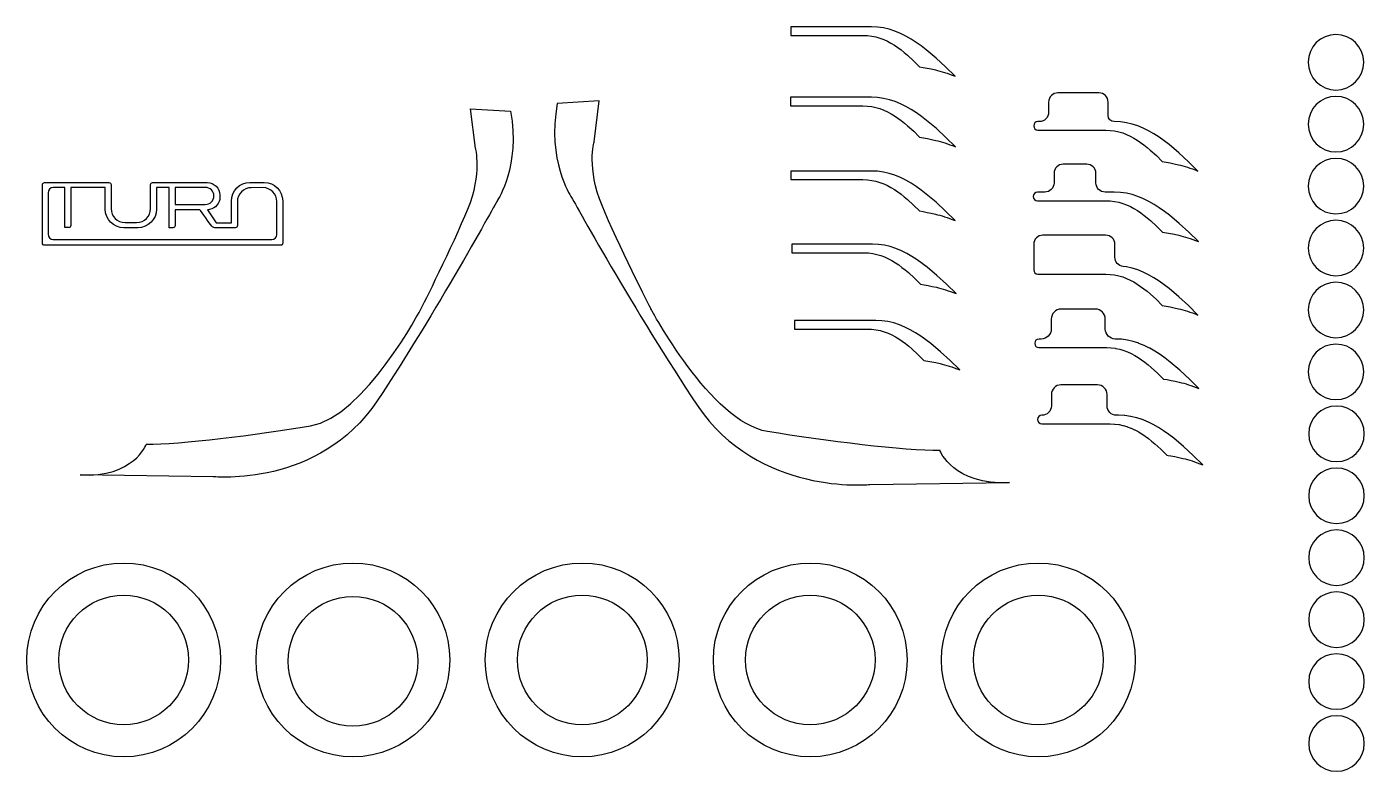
# Model space of a CAD drawing. Extents: x 1.58 to 10.11, y -6.49 to -1.74.
import ezdxf

# ---------------------------------------------------------------- set-up
doc = ezdxf.new("R2010")
doc.units = 0
doc.layers.add('LAYER_1', color=7, linetype='CONTINUOUS')

# ---------------------------------------------------------------- blocks, each defined once
blk = doc.blocks.new('BLOCK_2')
at = {"layer": 'LAYER_1', "color": 230}
blk.add_open_spline([(9.0543, -4.0443), (9.0543, -4.0443), (9.0366, -4.0375), (9.0366, -4.0375), (9.0366, -4.0375), (9.0195, -4.0311), (9.0195, -4.0311), (9.0195, -4.0311), (9.0031, -4.0256), (9.0031, -4.0256), (9.0031, -4.0256), (8.9874, -4.0203), (8.9874, -4.0203), (8.9874, -4.0203), (8.9721, -4.0157), (8.9721, -4.0157), (8.9721, -4.0157), (8.9574, -4.0114), (8.9574, -4.0114), (8.9574, -4.0114), (8.9432, -4.0075), (8.9432, -4.0075), (8.9432, -4.0075), (8.9292, -4.004), (8.9292, -4.004), (8.9292, -4.004), (8.9024, -3.9978), (8.9024, -3.9978), (8.9024, -3.9978), (8.8766, -3.9924), (8.8766, -3.9924), (8.8766, -3.9924), (8.8514, -3.9877), (8.8514, -3.9877), (8.8514, -3.9877), (8.8284, -3.9839), (8.8284, -3.9839), (8.8275, -3.9837), (8.8266, -3.9833), (8.826, -3.9826), (8.826, -3.9826), (8.7892, -3.9459), (8.7892, -3.9459), (8.7892, -3.9459), (8.7502, -3.9102), (8.7502, -3.9102), (8.7502, -3.9102), (8.7302, -3.8932), (8.7302, -3.8932), (8.7302, -3.8932), (8.7096, -3.877), (8.7096, -3.877), (8.7096, -3.877), (8.6888, -3.8615), (8.6888, -3.8615), (8.6888, -3.8615), (8.6674, -3.8471), (8.6674, -3.8471), (8.6674, -3.8471), (8.6454, -3.8337), (8.6454, -3.8337), (8.6453, -3.8337), (8.6453, -3.8336), (8.6452, -3.8336), (8.6452, -3.8336), (8.6228, -3.8215), (8.6228, -3.8215), (8.6227, -3.8214), (8.6226, -3.8214), (8.6225, -3.8213), (8.6225, -3.8213), (8.5993, -3.8106), (8.5993, -3.8106), (8.5992, -3.8106), (8.5991, -3.8106), (8.599, -3.8105), (8.599, -3.8105), (8.5749, -3.8015), (8.5749, -3.8015), (8.5748, -3.8014), (8.5747, -3.8014), (8.5746, -3.8014), (8.5746, -3.8014), (8.5495, -3.794), (8.5495, -3.794), (8.5494, -3.7939), (8.5493, -3.7939), (8.5492, -3.7939), (8.5492, -3.7939), (8.523, -3.7884), (8.523, -3.7884), (8.5229, -3.7884), (8.5227, -3.7883), (8.5226, -3.7883), (8.5226, -3.7883), (8.4953, -3.785), (8.4953, -3.785), (8.4952, -3.785), (8.4951, -3.785), (8.495, -3.785), (8.495, -3.785), (8.4661, -3.7839), (8.4661, -3.7839), (8.4661, -3.7839), (8.034, -3.7839), (8.034, -3.7839), (8.0188, -3.7839), (8.0066, -3.7716), (8.0066, -3.7565), (8.0066, -3.7565), (8.0066, -3.7565), (8.0066, -3.7565), (8.0066, -3.7413), (8.0189, -3.7289), (8.0342, -3.7289), (8.0342, -3.7289), (8.0488, -3.7289), (8.0488, -3.7289), (8.0838, -3.7289), (8.1122, -3.7005), (8.1122, -3.6654), (8.1122, -3.6654), (8.1122, -3.6017), (8.1122, -3.6017), (8.1122, -3.5666), (8.1407, -3.5382), (8.1757, -3.5382), (8.1757, -3.5382), (8.3936, -3.5382), (8.3936, -3.5382), (8.4287, -3.5382), (8.4571, -3.5666), (8.4571, -3.6017), (8.4571, -3.6017), (8.4571, -3.6654), (8.4571, -3.6654), (8.4571, -3.7005), (8.4855, -3.7289), (8.5206, -3.7289), (8.5206, -3.7289), (8.5206, -3.7289), (8.5206, -3.7289), (8.5206, -3.7289), (8.5597, -3.7307), (8.5597, -3.7307), (8.5598, -3.7307), (8.56, -3.7307), (8.5601, -3.7307), (8.5601, -3.7307), (8.5976, -3.736), (8.5976, -3.736), (8.5977, -3.736), (8.5979, -3.736), (8.598, -3.736), (8.598, -3.736), (8.6346, -3.7447), (8.6346, -3.7447), (8.6347, -3.7447), (8.6348, -3.7448), (8.6349, -3.7448), (8.6349, -3.7448), (8.6706, -3.7564), (8.6706, -3.7564), (8.6707, -3.7564), (8.6708, -3.7564), (8.6709, -3.7565), (8.6709, -3.7565), (8.7056, -3.7709), (8.7056, -3.7709), (8.7057, -3.771), (8.7058, -3.771), (8.7059, -3.7711), (8.7059, -3.7711), (8.7399, -3.788), (8.7399, -3.788), (8.74, -3.7881), (8.7401, -3.7881), (8.7401, -3.7881), (8.7401, -3.7881), (8.7735, -3.8074), (8.7735, -3.8074), (8.7735, -3.8074), (8.8063, -3.8286), (8.8063, -3.8286), (8.8063, -3.8286), (8.8386, -3.8515), (8.8386, -3.8515), (8.8386, -3.8515), (8.8704, -3.876), (8.8704, -3.876), (8.8704, -3.876), (8.9329, -3.9284), (8.9329, -3.9284), (8.9329, -3.9284), (8.9942, -3.9846), (8.9942, -3.9846), (8.9942, -3.9846), (9.0543, -4.0443), (9.0543, -4.0443)], degree=3, knots=[0, 0, 0, 0, 1, 1, 1, 2, 2, 2, 3, 3, 3, 4, 4, 4, 5, 5, 5, 6, 6, 6, 7, 7, 7, 8, 8, 8, 9, 9, 9, 10, 10, 10, 11, 11, 11, 12, 12, 12, 13, 13, 13, 14, 14, 14, 15, 15, 15, 16, 16, 16, 17, 17, 17, 18, 18, 18, 19, 19, 19, 20, 20, 20, 21, 21, 21, 22, 22, 22, 23, 23, 23, 24, 24, 24, 25, 25, 25, 26, 26, 26, 27, 27, 27, 28, 28, 28, 29, 29, 29, 30, 30, 30, 31, 31, 31, 32, 32, 32, 33, 33, 33, 34, 34, 34, 35, 35, 35, 36, 36, 36, 37, 37, 37, 38, 38, 38, 39, 39, 39, 40, 40, 40, 41, 41, 41, 42, 42, 42, 43, 43, 43, 44, 44, 44, 45, 45, 45, 46, 46, 46, 47, 47, 47, 48, 48, 48, 49, 49, 49, 50, 50, 50, 51, 51, 51, 52, 52, 52, 53, 53, 53, 54, 54, 54, 55, 55, 55, 56, 56, 56, 57, 57, 57, 58, 58, 58, 59, 59, 59, 60, 60, 60, 61, 61, 61, 62, 62, 62, 63, 63, 63, 64, 64, 64, 65, 65, 65, 66, 66, 66, 66], dxfattribs=at)
blk = doc.blocks.new('BLOCK_5')
at = {"layer": 'LAYER_1', "color": 230}
blk.add_lwpolyline([(6.9104, -2.7126), (6.9394, -2.7137), (6.9671, -2.7171), (6.9936, -2.7226), (7.019, -2.73), (7.0434, -2.7392), (7.0669, -2.7501), (7.0896, -2.7623), (7.1116, -2.7757), (7.133, -2.7902), (7.1539, -2.8057), (7.1744, -2.8219), (7.1944, -2.8388), (7.2335, -2.8745), (7.2713, -2.9123), (7.2957, -2.9164), (7.3208, -2.9211), (7.3467, -2.9265), (7.3735, -2.9327), (7.3874, -2.9362), (7.4017, -2.9401), (7.4164, -2.9444), (7.4316, -2.949), (7.4474, -2.9542), (7.4638, -2.9599), (7.4808, -2.9661), (7.4985, -2.973), (7.4384, -2.9133), (7.3772, -2.857), (7.3147, -2.8046), (7.2829, -2.7802), (7.2506, -2.7573), (7.2177, -2.7361), (7.1842, -2.7168), (7.15, -2.6997), (7.115, -2.6851), (7.0791, -2.6734), (7.0421, -2.6647), (7.0041, -2.6594), (6.9649, -2.6576), (6.4508, -2.6576), (6.4508, -2.7126), (6.9104, -2.7126)], dxfattribs=at)
blk = doc.blocks.new('BLOCK_4')
at = {"layer": 'LAYER_1'}
blk.add_blockref('BLOCK_5', (0, 0), dxfattribs=at)
blk = doc.blocks.new('BLOCK_3')
at = {"layer": 'LAYER_1'}
blk.add_blockref('BLOCK_4', (0, 0), dxfattribs=at)
blk = doc.blocks.new('BLOCK_8')
at = {"layer": 'LAYER_1', "color": 230}
blk.add_lwpolyline([(6.9376, -3.6654), (6.9667, -3.6666), (6.9946, -3.6699), (7.0213, -3.6754), (7.0468, -3.6829), (7.0713, -3.6921), (7.095, -3.7029), (7.1178, -3.7151), (7.1399, -3.7286), (7.1614, -3.7431), (7.1824, -3.7585), (7.203, -3.7747), (7.2231, -3.7917), (7.2623, -3.8273), (7.3004, -3.8651), (7.3249, -3.8692), (7.3501, -3.8739), (7.3761, -3.8793), (7.4031, -3.8856), (7.4171, -3.8891), (7.4315, -3.893), (7.4462, -3.8972), (7.4615, -3.9019), (7.4774, -3.907), (7.4938, -3.9127), (7.511, -3.919), (7.5288, -3.9258), (7.4684, -3.8661), (7.4068, -3.8098), (7.344, -3.7575), (7.312, -3.7331), (7.2795, -3.7102), (7.2465, -3.6889), (7.2129, -3.6696), (7.1785, -3.6525), (7.1433, -3.638), (7.1072, -3.6262), (7.07, -3.6176), (7.0318, -3.6122), (6.9924, -3.6105), (6.4756, -3.6105), (6.4756, -3.6654), (6.9376, -3.6654)], dxfattribs=at)
blk = doc.blocks.new('BLOCK_7')
at = {"layer": 'LAYER_1'}
blk.add_blockref('BLOCK_8', (0, 0), dxfattribs=at)
blk = doc.blocks.new('BLOCK_6')
at = {"layer": 'LAYER_1'}
blk.add_blockref('BLOCK_7', (0, 0), dxfattribs=at)
blk = doc.blocks.new('BLOCK_11')
at = {"layer": 'LAYER_1', "color": 230}
blk.add_lwpolyline([(6.9167, -3.1791), (6.9457, -3.1802), (6.9734, -3.1836), (6.9999, -3.1891), (7.0253, -3.1965), (7.0497, -3.2057), (7.0732, -3.2166), (7.0959, -3.2288), (7.1179, -3.2422), (7.1393, -3.2567), (7.1602, -3.2722), (7.1807, -3.2884), (7.2007, -3.3053), (7.2397, -3.341), (7.2776, -3.3788), (7.302, -3.3829), (7.3271, -3.3876), (7.353, -3.393), (7.3798, -3.3992), (7.3937, -3.4027), (7.408, -3.4066), (7.4227, -3.4109), (7.4379, -3.4155), (7.4537, -3.4207), (7.4701, -3.4264), (7.4871, -3.4326), (7.5048, -3.4395), (7.4447, -3.3798), (7.3835, -3.3235), (7.321, -3.2711), (7.2892, -3.2468), (7.2569, -3.2238), (7.224, -3.2026), (7.1905, -3.1833), (7.1563, -3.1662), (7.1213, -3.1516), (7.0854, -3.1399), (7.0484, -3.1312), (7.0104, -3.1259), (6.9712, -3.1241), (6.4571, -3.1241), (6.4571, -3.1791), (6.9167, -3.1791)], dxfattribs=at)
blk = doc.blocks.new('BLOCK_10')
at = {"layer": 'LAYER_1'}
blk.add_blockref('BLOCK_11', (0, 0), dxfattribs=at)
blk = doc.blocks.new('BLOCK_9')
at = {"layer": 'LAYER_1'}
blk.add_blockref('BLOCK_10', (0, 0), dxfattribs=at)
blk = doc.blocks.new('BLOCK_14')
at = {"layer": 'LAYER_1', "color": 230}
blk.add_lwpolyline([(6.91, -2.2423), (6.9392, -2.2435), (6.9671, -2.2468), (6.9937, -2.2523), (7.0193, -2.2597), (7.0438, -2.269), (7.0674, -2.2798), (7.0902, -2.292), (7.1123, -2.3055), (7.1339, -2.32), (7.1549, -2.3354), (7.1754, -2.3516), (7.1955, -2.3686), (7.2348, -2.4042), (7.2728, -2.442), (7.2974, -2.4461), (7.3226, -2.4508), (7.3486, -2.4562), (7.3756, -2.4625), (7.3895, -2.466), (7.4039, -2.4698), (7.4187, -2.4741), (7.434, -2.4788), (7.4498, -2.4839), (7.4663, -2.4896), (7.4834, -2.4959), (7.5012, -2.5027), (7.4408, -2.443), (7.3793, -2.3867), (7.3165, -2.3344), (7.2845, -2.31), (7.252, -2.2871), (7.219, -2.2658), (7.1853, -2.2465), (7.1509, -2.2294), (7.1157, -2.2149), (7.0796, -2.2031), (7.0425, -2.1945), (7.0042, -2.1891), (6.9649, -2.1874), (6.4481, -2.1874), (6.4481, -2.2423), (6.91, -2.2423)], dxfattribs=at)
blk = doc.blocks.new('BLOCK_13')
at = {"layer": 'LAYER_1'}
blk.add_blockref('BLOCK_14', (0, 0), dxfattribs=at)
blk = doc.blocks.new('BLOCK_12')
at = {"layer": 'LAYER_1'}
blk.add_blockref('BLOCK_13', (0, 0), dxfattribs=at)
blk = doc.blocks.new('BLOCK_17')
at = {"layer": 'LAYER_1', "color": 230}
blk.add_lwpolyline([(6.9104, -1.7927), (6.9394, -1.7938), (6.9671, -1.7972), (6.9936, -1.8026), (7.019, -1.8101), (7.0434, -1.8193), (7.0669, -1.8301), (7.0896, -1.8423), (7.1116, -1.8558), (7.133, -1.8703), (7.1539, -1.8857), (7.1744, -1.902), (7.1944, -1.9189), (7.2335, -1.9545), (7.2713, -1.9923), (7.2957, -1.9965), (7.3208, -2.0012), (7.3467, -2.0065), (7.3735, -2.0128), (7.3874, -2.0163), (7.4017, -2.0202), (7.4164, -2.0244), (7.4316, -2.0291), (7.4474, -2.0342), (7.4638, -2.0399), (7.4808, -2.0462), (7.4985, -2.053), (7.4384, -1.9934), (7.3772, -1.937), (7.3147, -1.8847), (7.2829, -1.8603), (7.2506, -1.8374), (7.2177, -1.8161), (7.1842, -1.7968), (7.15, -1.7798), (7.115, -1.7652), (7.0791, -1.7534), (7.0421, -1.7448), (7.0041, -1.7395), (6.9649, -1.7377), (6.4508, -1.7377), (6.4508, -1.7927), (6.9104, -1.7927)], dxfattribs=at)
blk = doc.blocks.new('BLOCK_16')
at = {"layer": 'LAYER_1'}
blk.add_blockref('BLOCK_17', (0, 0), dxfattribs=at)
blk = doc.blocks.new('BLOCK_15')
at = {"layer": 'LAYER_1'}
blk.add_blockref('BLOCK_16', (0, 0), dxfattribs=at)

msp = doc.modelspace()

# ---------------------------------------------------------------- linework, layer by layer
at = {"layer": 'LAYER_1', "color": 230}
for points, knots in [([(10.1051, -1.964), (10.1051, -2.0617), (10.0259, -2.141), (9.9281, -2.141), (9.8303, -2.141), (9.7511, -2.0617), (9.7511, -1.964), (9.7511, -1.8662), (9.8303, -1.787), (9.9281, -1.787), (10.0259, -1.787), (10.1051, -1.8662), (10.1051, -1.964)], [0, 0, 0, 0, 1, 1, 1, 2, 2, 2, 3, 3, 3, 4, 4, 4, 4]), ([(4.9613, -2.2271), (4.9613, -2.2271), (5.2291, -2.2109), (5.2291, -2.2109), (5.2291, -2.2109), (5.1962, -2.4721), (5.1962, -2.4721), (5.1962, -2.4721), (5.1482, -2.6402), (5.2472, -2.8781), (5.3462, -3.116), (5.5576, -3.5343), (5.5576, -3.5343), (5.5576, -3.5343), (5.9403, -4.2593), (6.303, -4.3188), (6.6658, -4.3783), (7.1799, -4.4434), (7.4027, -4.4406), (7.4027, -4.4406), (7.4884, -4.6643), (7.8469, -4.6445), (7.8469, -4.6445), (6.9543, -4.6568), (6.9543, -4.6568), (6.9543, -4.6568), (6.2431, -4.7295), (5.8546, -4.1517), (5.4662, -3.5739), (5.0477, -2.8177), (5.0477, -2.8177), (5.0477, -2.8177), (4.8944, -2.5902), (4.9613, -2.2271)], [0, 0, 0, 0, 1, 1, 1, 2, 2, 2, 3, 3, 3, 4, 4, 4, 5, 5, 5, 6, 6, 6, 7, 7, 7, 8, 8, 8, 9, 9, 9, 10, 10, 10, 11, 11, 11, 11]), ([(9.0479, -2.6579), (9.0479, -2.6579), (9.0303, -2.651), (9.0303, -2.651), (9.0303, -2.651), (9.0132, -2.6447), (9.0132, -2.6447), (9.0132, -2.6447), (8.9968, -2.639), (8.9968, -2.639), (8.9968, -2.639), (8.9811, -2.6339), (8.9811, -2.6339), (8.9811, -2.6339), (8.9659, -2.6292), (8.9659, -2.6292), (8.9659, -2.6292), (8.9511, -2.625), (8.9511, -2.625), (8.9511, -2.625), (8.9368, -2.6211), (8.9368, -2.6211), (8.9368, -2.6211), (8.9229, -2.6177), (8.9229, -2.6177), (8.9229, -2.6177), (8.8961, -2.6114), (8.8961, -2.6114), (8.8961, -2.6114), (8.8703, -2.606), (8.8703, -2.606), (8.8703, -2.606), (8.8452, -2.6013), (8.8452, -2.6013), (8.8452, -2.6013), (8.8207, -2.5971), (8.8207, -2.5971), (8.8207, -2.5971), (8.7829, -2.5593), (8.7829, -2.5593), (8.7829, -2.5593), (8.7439, -2.5238), (8.7439, -2.5238), (8.7439, -2.5238), (8.7238, -2.5068), (8.7238, -2.5068), (8.7238, -2.5068), (8.7034, -2.4906), (8.7034, -2.4906), (8.7034, -2.4906), (8.6825, -2.4752), (8.6825, -2.4752), (8.6825, -2.4752), (8.6611, -2.4606), (8.6611, -2.4606), (8.6611, -2.4606), (8.6391, -2.4471), (8.6391, -2.4471), (8.6391, -2.4471), (8.6164, -2.4349), (8.6164, -2.4349), (8.6164, -2.4349), (8.5929, -2.4242), (8.5929, -2.4242), (8.5929, -2.4242), (8.5685, -2.4149), (8.5685, -2.4149), (8.5685, -2.4149), (8.5431, -2.4075), (8.5431, -2.4075), (8.5431, -2.4075), (8.5166, -2.402), (8.5166, -2.402), (8.5166, -2.402), (8.4888, -2.3986), (8.4888, -2.3986), (8.4888, -2.3986), (8.4599, -2.3975), (8.4599, -2.3975), (8.4599, -2.3975), (8.0276, -2.3975), (8.0276, -2.3975), (8.0125, -2.3975), (8.0002, -2.3852), (8.0002, -2.3701), (8.0002, -2.3701), (8.0002, -2.3701), (8.0002, -2.3701), (8.0002, -2.3549), (8.0125, -2.3425), (8.0277, -2.3425), (8.0277, -2.3425), (8.0367, -2.3425), (8.0367, -2.3425), (8.0693, -2.3425), (8.0957, -2.3161), (8.0957, -2.2835), (8.0957, -2.2835), (8.0957, -2.2182), (8.0957, -2.2182), (8.0957, -2.1856), (8.1222, -2.1592), (8.1548, -2.1592), (8.1548, -2.1592), (8.4158, -2.1592), (8.4158, -2.1592), (8.4484, -2.1592), (8.4749, -2.1856), (8.4749, -2.2182), (8.4749, -2.2182), (8.4749, -2.3031), (8.4749, -2.3031), (8.4749, -2.3249), (8.4925, -2.3425), (8.5143, -2.3425), (8.5143, -2.3425), (8.5143, -2.3425), (8.5143, -2.3425), (8.5143, -2.3425), (8.5535, -2.3443), (8.5535, -2.3443), (8.5535, -2.3443), (8.5916, -2.3496), (8.5916, -2.3496), (8.5916, -2.3496), (8.6285, -2.3582), (8.6285, -2.3582), (8.6285, -2.3582), (8.6645, -2.37), (8.6645, -2.37), (8.6645, -2.37), (8.6995, -2.3846), (8.6995, -2.3846), (8.6995, -2.3846), (8.7336, -2.4017), (8.7336, -2.4017), (8.7336, -2.4017), (8.7671, -2.421), (8.7671, -2.421), (8.7671, -2.421), (8.8, -2.4422), (8.8, -2.4422), (8.8, -2.4422), (8.8324, -2.4652), (8.8324, -2.4652), (8.8324, -2.4652), (8.8642, -2.4895), (8.8642, -2.4895), (8.8642, -2.4895), (8.9267, -2.5418), (8.9267, -2.5418), (8.9267, -2.5418), (8.9878, -2.5982), (8.9878, -2.5982), (8.9878, -2.5982), (9.0479, -2.6579), (9.0479, -2.6579)], [0, 0, 0, 0, 1, 1, 1, 2, 2, 2, 3, 3, 3, 4, 4, 4, 5, 5, 5, 6, 6, 6, 7, 7, 7, 8, 8, 8, 9, 9, 9, 10, 10, 10, 11, 11, 11, 12, 12, 12, 13, 13, 13, 14, 14, 14, 15, 15, 15, 16, 16, 16, 17, 17, 17, 18, 18, 18, 19, 19, 19, 20, 20, 20, 21, 21, 21, 22, 22, 22, 23, 23, 23, 24, 24, 24, 25, 25, 25, 26, 26, 26, 27, 27, 27, 28, 28, 28, 29, 29, 29, 30, 30, 30, 31, 31, 31, 32, 32, 32, 33, 33, 33, 34, 34, 34, 35, 35, 35, 36, 36, 36, 37, 37, 37, 38, 38, 38, 39, 39, 39, 40, 40, 40, 41, 41, 41, 42, 42, 42, 43, 43, 43, 44, 44, 44, 45, 45, 45, 46, 46, 46, 47, 47, 47, 48, 48, 48, 49, 49, 49, 50, 50, 50, 51, 51, 51, 52, 52, 52, 52]), ([(10.1051, -2.3589), (10.1051, -2.4566), (10.0259, -2.5359), (9.9281, -2.5359), (9.8303, -2.5359), (9.7511, -2.4566), (9.7511, -2.3589), (9.7511, -2.2611), (9.8303, -2.1819), (9.9281, -2.1819), (10.0259, -2.1819), (10.1051, -2.2611), (10.1051, -2.3589)], [0, 0, 0, 0, 1, 1, 1, 2, 2, 2, 3, 3, 3, 4, 4, 4, 4]), ([(4.6632, -2.2762), (4.6632, -2.2762), (4.4085, -2.2606), (4.4085, -2.2606), (4.4085, -2.2606), (4.4397, -2.5112), (4.4397, -2.5112), (4.4397, -2.5112), (4.4855, -2.6725), (4.3913, -2.9007), (4.297, -3.129), (4.096, -3.5302), (4.096, -3.5302), (4.096, -3.5302), (3.7318, -4.2259), (3.3867, -4.283), (3.0416, -4.34), (2.5525, -4.4025), (2.3405, -4.3998), (2.3405, -4.3998), (2.259, -4.6145), (1.918, -4.5955), (1.918, -4.5955), (2.7672, -4.6073), (2.7672, -4.6073), (2.7672, -4.6073), (3.4438, -4.677), (3.8134, -4.1226), (4.1829, -3.5683), (4.581, -2.8427), (4.581, -2.8427), (4.581, -2.8427), (4.7268, -2.6244), (4.6632, -2.2762)], [0, 0, 0, 0, 1, 1, 1, 2, 2, 2, 3, 3, 3, 4, 4, 4, 5, 5, 5, 6, 6, 6, 7, 7, 7, 8, 8, 8, 9, 9, 9, 10, 10, 10, 11, 11, 11, 11]), ([(9.0507, -3.1075), (9.0507, -3.1075), (9.0327, -3.1007), (9.0327, -3.1007), (9.0327, -3.1007), (9.0157, -3.0945), (9.0157, -3.0945), (9.0157, -3.0945), (8.9993, -3.0888), (8.9993, -3.0888), (8.9993, -3.0888), (8.9833, -3.0836), (8.9833, -3.0836), (8.9833, -3.0836), (8.968, -3.0789), (8.968, -3.0789), (8.968, -3.0789), (8.9533, -3.0747), (8.9533, -3.0747), (8.9533, -3.0747), (8.9388, -3.0709), (8.9388, -3.0709), (8.9388, -3.0709), (8.925, -3.0672), (8.925, -3.0672), (8.925, -3.0672), (8.898, -3.061), (8.898, -3.061), (8.898, -3.061), (8.8719, -3.0557), (8.8719, -3.0557), (8.8719, -3.0557), (8.8468, -3.051), (8.8468, -3.051), (8.8468, -3.051), (8.8222, -3.0468), (8.8222, -3.0468), (8.8222, -3.0468), (8.7841, -3.009), (8.7841, -3.009), (8.7841, -3.009), (8.745, -2.9734), (8.745, -2.9734), (8.745, -2.9734), (8.7248, -2.9564), (8.7248, -2.9564), (8.7248, -2.9564), (8.7043, -2.9403), (8.7043, -2.9403), (8.7043, -2.9403), (8.6833, -2.9247), (8.6833, -2.9247), (8.6833, -2.9247), (8.6618, -2.9103), (8.6618, -2.9103), (8.6618, -2.9103), (8.6395, -2.8968), (8.6395, -2.8968), (8.6395, -2.8968), (8.6168, -2.8846), (8.6168, -2.8846), (8.6168, -2.8846), (8.5932, -2.8738), (8.5932, -2.8738), (8.5932, -2.8738), (8.5686, -2.8646), (8.5686, -2.8646), (8.5686, -2.8646), (8.5432, -2.8571), (8.5432, -2.8571), (8.5432, -2.8571), (8.5165, -2.8517), (8.5165, -2.8517), (8.5165, -2.8517), (8.4886, -2.8484), (8.4886, -2.8484), (8.4886, -2.8484), (8.4594, -2.8471), (8.4594, -2.8471), (8.4594, -2.8471), (8.025, -2.8471), (8.025, -2.8471), (8.0098, -2.8471), (7.9975, -2.8348), (7.9975, -2.8195), (7.9975, -2.8195), (7.9975, -2.8195), (7.9975, -2.8195), (7.9975, -2.8045), (8.0097, -2.7922), (8.0248, -2.7922), (8.0248, -2.7922), (8.0708, -2.7922), (8.0708, -2.7922), (8.1034, -2.7922), (8.1298, -2.7658), (8.1298, -2.7332), (8.1298, -2.7332), (8.1298, -2.6728), (8.1298, -2.6728), (8.1298, -2.6402), (8.1563, -2.6138), (8.1889, -2.6138), (8.1889, -2.6138), (8.3383, -2.6138), (8.3383, -2.6138), (8.3709, -2.6138), (8.3973, -2.6402), (8.3973, -2.6728), (8.3973, -2.6728), (8.3973, -2.7332), (8.3973, -2.7332), (8.3973, -2.7658), (8.4238, -2.7922), (8.4564, -2.7922), (8.4564, -2.7922), (8.5143, -2.7922), (8.5143, -2.7922), (8.5143, -2.7922), (8.5536, -2.7939), (8.5536, -2.7939), (8.5536, -2.7939), (8.5919, -2.7993), (8.5919, -2.7993), (8.5919, -2.7993), (8.629, -2.8079), (8.629, -2.8079), (8.629, -2.8079), (8.6651, -2.8197), (8.6651, -2.8197), (8.6651, -2.8197), (8.7004, -2.8343), (8.7004, -2.8343), (8.7004, -2.8343), (8.7347, -2.8514), (8.7347, -2.8514), (8.7347, -2.8514), (8.7683, -2.8707), (8.7683, -2.8707), (8.7683, -2.8707), (8.8013, -2.8918), (8.8013, -2.8918), (8.8013, -2.8918), (8.8338, -2.9149), (8.8338, -2.9149), (8.8338, -2.9149), (8.8658, -2.9392), (8.8658, -2.9392), (8.8658, -2.9392), (8.9287, -2.9915), (8.9287, -2.9915), (8.9287, -2.9915), (8.9902, -3.0478), (8.9902, -3.0478), (8.9902, -3.0478), (9.0507, -3.1075), (9.0507, -3.1075)], [0, 0, 0, 0, 1, 1, 1, 2, 2, 2, 3, 3, 3, 4, 4, 4, 5, 5, 5, 6, 6, 6, 7, 7, 7, 8, 8, 8, 9, 9, 9, 10, 10, 10, 11, 11, 11, 12, 12, 12, 13, 13, 13, 14, 14, 14, 15, 15, 15, 16, 16, 16, 17, 17, 17, 18, 18, 18, 19, 19, 19, 20, 20, 20, 21, 21, 21, 22, 22, 22, 23, 23, 23, 24, 24, 24, 25, 25, 25, 26, 26, 26, 27, 27, 27, 28, 28, 28, 29, 29, 29, 30, 30, 30, 31, 31, 31, 32, 32, 32, 33, 33, 33, 34, 34, 34, 35, 35, 35, 36, 36, 36, 37, 37, 37, 38, 38, 38, 39, 39, 39, 40, 40, 40, 41, 41, 41, 42, 42, 42, 43, 43, 43, 44, 44, 44, 45, 45, 45, 46, 46, 46, 47, 47, 47, 48, 48, 48, 49, 49, 49, 50, 50, 50, 51, 51, 51, 52, 52, 52, 52]), ([(10.1051, -2.7538), (10.1051, -2.8516), (10.0259, -2.9308), (9.9281, -2.9308), (9.8303, -2.9308), (9.7511, -2.8516), (9.7511, -2.7538), (9.7511, -2.6561), (9.8303, -2.5768), (9.9281, -2.5768), (10.0259, -2.5768), (10.1051, -2.6561), (10.1051, -2.7538)], [0, 0, 0, 0, 1, 1, 1, 2, 2, 2, 3, 3, 3, 4, 4, 4, 4]), ([(1.6914, -2.7309), (1.684, -2.7309), (1.6779, -2.7369), (1.6779, -2.7443), (1.6779, -2.7443), (1.6779, -3.1177), (1.6779, -3.1177), (1.6779, -3.1252), (1.684, -3.1313), (1.6915, -3.1313), (1.6915, -3.1313), (3.1969, -3.1313), (3.1969, -3.1313), (3.2044, -3.1313), (3.2105, -3.1252), (3.2105, -3.1177), (3.2105, -3.1177), (3.2105, -3.0283), (3.2105, -3.0283), (3.2105, -3.0283), (3.2101, -2.8486), (3.2101, -2.8486), (3.2099, -2.7834), (3.1568, -2.7304), (3.0916, -2.7304), (3.0916, -2.7304), (3.0013, -2.7306), (3.0013, -2.7306), (2.936, -2.7307), (2.8829, -2.784), (2.883, -2.8494), (2.883, -2.8494), (2.8833, -2.9884), (2.8833, -2.9884), (2.8833, -2.9884), (2.7864, -2.9886), (2.7864, -2.9886), (2.7864, -2.9886), (2.7297, -2.906), (2.7297, -2.906), (2.7297, -2.906), (2.7441, -2.9032), (2.7441, -2.9032), (2.7819, -2.896), (2.8094, -2.8627), (2.8094, -2.8242), (2.8094, -2.8242), (2.8094, -2.8114), (2.8094, -2.8114), (2.8094, -2.767), (2.7733, -2.7309), (2.7289, -2.7309), (2.7289, -2.7309), (2.3806, -2.7309), (2.3806, -2.7309), (2.3732, -2.7309), (2.3671, -2.7369), (2.3671, -2.7443), (2.3671, -2.7443), (2.3671, -2.8974), (2.3671, -2.8974), (2.3671, -2.9464), (2.3273, -2.9862), (2.2784, -2.9862), (2.2784, -2.9862), (2.2042, -2.9862), (2.2042, -2.9862), (2.1552, -2.9862), (2.1153, -2.9463), (2.1153, -2.8973), (2.1153, -2.8973), (2.1153, -2.7443), (2.1153, -2.7443), (2.1153, -2.7369), (2.1093, -2.7309), (2.1019, -2.7309), (2.1019, -2.7309), (1.6914, -2.7309), (1.6914, -2.7309)], [0, 0, 0, 0, 1, 1, 1, 2, 2, 2, 3, 3, 3, 4, 4, 4, 5, 5, 5, 6, 6, 6, 7, 7, 7, 8, 8, 8, 9, 9, 9, 10, 10, 10, 11, 11, 11, 12, 12, 12, 13, 13, 13, 14, 14, 14, 15, 15, 15, 16, 16, 16, 17, 17, 17, 18, 18, 18, 19, 19, 19, 20, 20, 20, 21, 21, 21, 22, 22, 22, 23, 23, 23, 24, 24, 24, 25, 25, 25, 26, 26, 26, 26]), ([(3.1405, -3.0941), (3.1405, -3.0941), (1.7462, -3.0941), (1.7462, -3.0941), (1.7281, -3.0941), (1.7133, -3.0794), (1.7133, -3.0612), (1.7133, -3.0612), (1.7133, -2.7959), (1.7133, -2.7959), (1.7133, -2.7779), (1.728, -2.7632), (1.7461, -2.7632), (1.7461, -2.7632), (1.8212, -2.7632), (1.8212, -2.7632), (1.8212, -2.7632), (1.8212, -3.0186), (1.8212, -3.0186), (1.8212, -3.0186), (1.8445, -3.0186), (1.8445, -3.0186), (1.8519, -3.0186), (1.8579, -3.0126), (1.8579, -3.0052), (1.8579, -3.0052), (1.8579, -2.7632), (1.8579, -2.7632), (1.8579, -2.7632), (2.0779, -2.7632), (2.0779, -2.7632), (2.0779, -2.7632), (2.0779, -2.9009), (2.0779, -2.9009), (2.0779, -2.9663), (2.1311, -3.0194), (2.1964, -3.0194), (2.1964, -3.0194), (2.2864, -3.0194), (2.2864, -3.0194), (2.3518, -3.0194), (2.405, -2.9662), (2.405, -2.9009), (2.405, -2.9009), (2.405, -2.7618), (2.405, -2.7618), (2.405, -2.7618), (2.4856, -2.7618), (2.4856, -2.7618), (2.4856, -2.7618), (2.4856, -3.0194), (2.4856, -3.0194), (2.4856, -3.0194), (2.51, -3.0194), (2.51, -3.0194), (2.5174, -3.0194), (2.5235, -3.0134), (2.5235, -3.0059), (2.5235, -3.0059), (2.5234, -2.9047), (2.5234, -2.9047), (2.5234, -2.9047), (2.6816, -2.9047), (2.6816, -2.9047), (2.6816, -2.9047), (2.686, -2.9092), (2.686, -2.9092), (2.7117, -2.946), (2.7549, -3.0069), (2.7614, -3.0132), (2.7665, -3.0181), (2.7763, -3.0194), (2.7808, -3.0194), (2.7808, -3.0194), (2.9078, -3.0193), (2.9078, -3.0193), (2.9114, -3.0193), (2.9148, -3.0179), (2.9173, -3.0154), (2.9198, -3.0128), (2.9212, -3.0095), (2.9212, -3.0059), (2.9212, -3.0059), (2.9209, -2.8527), (2.9209, -2.8527), (2.9208, -2.829), (2.93, -2.8067), (2.9468, -2.7899), (2.9635, -2.7731), (2.9858, -2.7638), (3.0095, -2.7638), (3.0095, -2.7638), (3.0836, -2.7636), (3.0836, -2.7636), (3.1327, -2.7636), (3.1726, -2.8034), (3.1727, -2.8524), (3.1727, -2.8524), (3.1731, -3.0615), (3.1731, -3.0615), (3.1731, -3.0795), (3.1585, -3.0941), (3.1405, -3.0941)], [0, 0, 0, 0, 1, 1, 1, 2, 2, 2, 3, 3, 3, 4, 4, 4, 5, 5, 5, 6, 6, 6, 7, 7, 7, 8, 8, 8, 9, 9, 9, 10, 10, 10, 11, 11, 11, 12, 12, 12, 13, 13, 13, 14, 14, 14, 15, 15, 15, 16, 16, 16, 17, 17, 17, 18, 18, 18, 19, 19, 19, 20, 20, 20, 21, 21, 21, 22, 22, 22, 23, 23, 23, 24, 24, 24, 25, 25, 25, 26, 26, 26, 27, 27, 27, 28, 28, 28, 29, 29, 29, 30, 30, 30, 31, 31, 31, 32, 32, 32, 33, 33, 33, 34, 34, 34, 34]), ([(2.7164, -2.8711), (2.7164, -2.8711), (2.5235, -2.8711), (2.5235, -2.8711), (2.5235, -2.8711), (2.5235, -2.7618), (2.5235, -2.7618), (2.5235, -2.7618), (2.7164, -2.7618), (2.7164, -2.7618), (2.7465, -2.7618), (2.7711, -2.7864), (2.7711, -2.8165), (2.7711, -2.8466), (2.7465, -2.8711), (2.7164, -2.8711)], [0, 0, 0, 0, 1, 1, 1, 2, 2, 2, 3, 3, 3, 4, 4, 4, 5, 5, 5, 5]), ([(10.1051, -3.1487), (10.1051, -3.2465), (10.0259, -3.3257), (9.9281, -3.3257), (9.8303, -3.3257), (9.7511, -3.2465), (9.7511, -3.1487), (9.7511, -3.051), (9.8303, -2.9717), (9.9281, -2.9717), (10.0259, -2.9717), (10.1051, -3.051), (10.1051, -3.1487)], [0, 0, 0, 0, 1, 1, 1, 2, 2, 2, 3, 3, 3, 4, 4, 4, 4]), ([(9.0479, -3.5758), (9.0479, -3.5758), (9.0302, -3.569), (9.0302, -3.569), (9.0302, -3.569), (9.0131, -3.5627), (9.0131, -3.5627), (9.0131, -3.5627), (8.9968, -3.557), (8.9968, -3.557), (8.9968, -3.557), (8.981, -3.5519), (8.981, -3.5519), (8.981, -3.5519), (8.9659, -3.5472), (8.9659, -3.5472), (8.9659, -3.5472), (8.9511, -3.5429), (8.9511, -3.5429), (8.9511, -3.5429), (8.9368, -3.5391), (8.9368, -3.5391), (8.9368, -3.5391), (8.9229, -3.5355), (8.9229, -3.5355), (8.9229, -3.5355), (8.896, -3.5293), (8.896, -3.5293), (8.896, -3.5293), (8.8702, -3.524), (8.8702, -3.524), (8.8702, -3.524), (8.845, -3.5193), (8.845, -3.5193), (8.845, -3.5193), (8.8207, -3.5151), (8.8207, -3.5151), (8.8207, -3.5151), (8.7828, -3.4773), (8.7828, -3.4773), (8.7828, -3.4773), (8.7438, -3.4416), (8.7438, -3.4416), (8.7438, -3.4416), (8.7238, -3.4247), (8.7238, -3.4247), (8.7238, -3.4247), (8.7034, -3.4084), (8.7034, -3.4084), (8.7034, -3.4084), (8.6824, -3.393), (8.6824, -3.393), (8.6824, -3.393), (8.661, -3.3786), (8.661, -3.3786), (8.661, -3.3786), (8.6391, -3.3651), (8.6391, -3.3651), (8.6391, -3.3651), (8.6163, -3.3529), (8.6163, -3.3529), (8.6163, -3.3529), (8.5928, -3.342), (8.5928, -3.342), (8.5928, -3.342), (8.5684, -3.3329), (8.5684, -3.3329), (8.5684, -3.3329), (8.5429, -3.3254), (8.5429, -3.3254), (8.5429, -3.3254), (8.5164, -3.32), (8.5164, -3.32), (8.5164, -3.32), (8.4888, -3.3166), (8.4888, -3.3166), (8.4888, -3.3166), (8.4598, -3.3154), (8.4598, -3.3154), (8.4598, -3.3154), (8.0277, -3.3154), (8.0277, -3.3154), (8.0125, -3.3154), (8.0002, -3.303), (8.0002, -3.2878), (8.0002, -3.2878), (8.0002, -3.1257), (8.0002, -3.1257), (8.0002, -3.0931), (8.0266, -3.0666), (8.0592, -3.0666), (8.0592, -3.0666), (8.4593, -3.0666), (8.4593, -3.0666), (8.4919, -3.0666), (8.5184, -3.0931), (8.5184, -3.1257), (8.5184, -3.1257), (8.5184, -3.2069), (8.5184, -3.2069), (8.5184, -3.2372), (8.5414, -3.2626), (8.5716, -3.2656), (8.5716, -3.2656), (8.5916, -3.2676), (8.5916, -3.2676), (8.5916, -3.2676), (8.6285, -3.2762), (8.6285, -3.2762), (8.6285, -3.2762), (8.6643, -3.288), (8.6643, -3.288), (8.6643, -3.288), (8.6993, -3.3025), (8.6993, -3.3025), (8.6993, -3.3025), (8.7336, -3.3195), (8.7336, -3.3195), (8.7336, -3.3195), (8.7671, -3.3388), (8.7671, -3.3388), (8.7671, -3.3388), (8.7999, -3.3601), (8.7999, -3.3601), (8.7999, -3.3601), (8.8323, -3.383), (8.8323, -3.383), (8.8323, -3.383), (8.8641, -3.4075), (8.8641, -3.4075), (8.8641, -3.4075), (8.9266, -3.4598), (8.9266, -3.4598), (8.9266, -3.4598), (8.9878, -3.5161), (8.9878, -3.5161), (8.9878, -3.5161), (9.0479, -3.5758), (9.0479, -3.5758)], [0, 0, 0, 0, 1, 1, 1, 2, 2, 2, 3, 3, 3, 4, 4, 4, 5, 5, 5, 6, 6, 6, 7, 7, 7, 8, 8, 8, 9, 9, 9, 10, 10, 10, 11, 11, 11, 12, 12, 12, 13, 13, 13, 14, 14, 14, 15, 15, 15, 16, 16, 16, 17, 17, 17, 18, 18, 18, 19, 19, 19, 20, 20, 20, 21, 21, 21, 22, 22, 22, 23, 23, 23, 24, 24, 24, 25, 25, 25, 26, 26, 26, 27, 27, 27, 28, 28, 28, 29, 29, 29, 30, 30, 30, 31, 31, 31, 32, 32, 32, 33, 33, 33, 34, 34, 34, 35, 35, 35, 36, 36, 36, 37, 37, 37, 38, 38, 38, 39, 39, 39, 40, 40, 40, 41, 41, 41, 42, 42, 42, 43, 43, 43, 44, 44, 44, 45, 45, 45, 46, 46, 46, 46]), ([(10.1051, -3.5437), (10.1051, -3.6414), (10.0259, -3.7207), (9.9281, -3.7207), (9.8303, -3.7207), (9.7511, -3.6414), (9.7511, -3.5437), (9.7511, -3.4459), (9.8303, -3.3667), (9.9281, -3.3667), (10.0259, -3.3667), (10.1051, -3.4459), (10.1051, -3.5437)], [0, 0, 0, 0, 1, 1, 1, 2, 2, 2, 3, 3, 3, 4, 4, 4, 4]), ([(9.7511, -3.9386), (9.7511, -3.8408), (9.8303, -3.7616), (9.9281, -3.7616), (10.0259, -3.7616), (10.1051, -3.8408), (10.1051, -3.9386), (10.1051, -4.0364), (10.0259, -4.1156), (9.9281, -4.1156), (9.8303, -4.1156), (9.7511, -4.0364), (9.7511, -3.9386)], [0, 0, 0, 0, 1, 1, 1, 2, 2, 2, 3, 3, 3, 4, 4, 4, 4]), ([(9.0782, -4.5307), (9.0782, -4.5307), (9.0604, -4.5238), (9.0604, -4.5238), (9.0604, -4.5238), (9.0434, -4.5175), (9.0434, -4.5175), (9.0434, -4.5175), (9.0268, -4.5118), (9.0268, -4.5118), (9.0268, -4.5118), (9.011, -4.5067), (9.011, -4.5067), (9.011, -4.5067), (8.9957, -4.502), (8.9957, -4.502), (8.9957, -4.502), (8.9809, -4.4978), (8.9809, -4.4978), (8.9809, -4.4978), (8.9666, -4.4939), (8.9666, -4.4939), (8.9666, -4.4939), (8.9525, -4.4904), (8.9525, -4.4904), (8.9525, -4.4904), (8.9256, -4.4842), (8.9256, -4.4842), (8.9256, -4.4842), (8.8996, -4.4788), (8.8996, -4.4788), (8.8996, -4.4788), (8.8743, -4.474), (8.8743, -4.474), (8.8743, -4.474), (8.8585, -4.4713), (8.8585, -4.4713), (8.8529, -4.4704), (8.8477, -4.4677), (8.8437, -4.4637), (8.8437, -4.4637), (8.8118, -4.4321), (8.8118, -4.4321), (8.8118, -4.4321), (8.7725, -4.3965), (8.7725, -4.3965), (8.7725, -4.3965), (8.7524, -4.3796), (8.7524, -4.3796), (8.7524, -4.3796), (8.7318, -4.3634), (8.7318, -4.3634), (8.7318, -4.3634), (8.7109, -4.3479), (8.7109, -4.3479), (8.7109, -4.3479), (8.6893, -4.3334), (8.6893, -4.3334), (8.6893, -4.3334), (8.6679, -4.3203), (8.6679, -4.3203), (8.6675, -4.32), (8.667, -4.3198), (8.6666, -4.3195), (8.6666, -4.3195), (8.6453, -4.3081), (8.6453, -4.3081), (8.6448, -4.3078), (8.6442, -4.3075), (8.6436, -4.3073), (8.6436, -4.3073), (8.6215, -4.2973), (8.6215, -4.2973), (8.621, -4.2971), (8.6205, -4.2969), (8.62, -4.2967), (8.62, -4.2967), (8.5973, -4.2881), (8.5973, -4.2881), (8.5966, -4.2878), (8.5959, -4.2876), (8.5952, -4.2873), (8.5952, -4.2873), (8.5717, -4.2806), (8.5717, -4.2806), (8.5711, -4.2804), (8.5704, -4.2802), (8.5697, -4.2801), (8.5697, -4.2801), (8.5452, -4.275), (8.5452, -4.275), (8.5444, -4.2748), (8.5437, -4.2747), (8.5429, -4.2746), (8.5429, -4.2746), (8.5172, -4.2715), (8.5172, -4.2715), (8.5165, -4.2715), (8.5158, -4.2714), (8.515, -4.2714), (8.515, -4.2714), (8.4871, -4.2703), (8.4871, -4.2703), (8.4871, -4.2703), (8.0525, -4.2703), (8.0525, -4.2703), (8.0373, -4.2703), (8.025, -4.258), (8.025, -4.2428), (8.025, -4.2428), (8.025, -4.2428), (8.025, -4.2428), (8.025, -4.2276), (8.0373, -4.2153), (8.0525, -4.2153), (8.0525, -4.2153), (8.0525, -4.2153), (8.0525, -4.2153), (8.086, -4.2153), (8.1131, -4.1882), (8.1131, -4.1547), (8.1131, -4.1547), (8.1131, -4.0825), (8.1131, -4.0825), (8.1131, -4.0488), (8.1404, -4.0214), (8.1742, -4.0214), (8.1742, -4.0214), (8.4075, -4.0214), (8.4075, -4.0214), (8.4411, -4.0214), (8.4684, -4.0487), (8.4684, -4.0823), (8.4684, -4.0823), (8.4684, -4.1561), (8.4684, -4.1561), (8.4684, -4.1888), (8.4949, -4.2153), (8.5275, -4.2153), (8.5275, -4.2153), (8.5418, -4.2153), (8.5418, -4.2153), (8.5418, -4.2153), (8.58, -4.217), (8.58, -4.217), (8.5809, -4.2171), (8.5817, -4.2172), (8.5825, -4.2173), (8.5825, -4.2173), (8.6182, -4.2222), (8.6182, -4.2222), (8.6191, -4.2223), (8.6199, -4.2225), (8.6207, -4.2227), (8.6207, -4.2227), (8.6554, -4.2307), (8.6554, -4.2307), (8.6562, -4.2309), (8.6569, -4.2311), (8.6577, -4.2314), (8.6577, -4.2314), (8.6917, -4.2425), (8.6917, -4.2425), (8.6923, -4.2427), (8.693, -4.2429), (8.6936, -4.2432), (8.6936, -4.2432), (8.7271, -4.257), (8.7271, -4.257), (8.7276, -4.2573), (8.7282, -4.2575), (8.7288, -4.2578), (8.7288, -4.2578), (8.7615, -4.2741), (8.7615, -4.2741), (8.762, -4.2743), (8.7625, -4.2746), (8.7629, -4.2749), (8.7629, -4.2749), (8.796, -4.2938), (8.796, -4.2938), (8.796, -4.2938), (8.8291, -4.315), (8.8291, -4.315), (8.8291, -4.315), (8.8614, -4.3379), (8.8614, -4.3379), (8.8614, -4.3379), (8.8935, -4.3622), (8.8935, -4.3622), (8.8935, -4.3622), (8.9563, -4.4146), (8.9563, -4.4146), (8.9563, -4.4146), (9.0178, -4.471), (9.0178, -4.471), (9.0178, -4.471), (9.0782, -4.5307), (9.0782, -4.5307)], [0, 0, 0, 0, 1, 1, 1, 2, 2, 2, 3, 3, 3, 4, 4, 4, 5, 5, 5, 6, 6, 6, 7, 7, 7, 8, 8, 8, 9, 9, 9, 10, 10, 10, 11, 11, 11, 12, 12, 12, 13, 13, 13, 14, 14, 14, 15, 15, 15, 16, 16, 16, 17, 17, 17, 18, 18, 18, 19, 19, 19, 20, 20, 20, 21, 21, 21, 22, 22, 22, 23, 23, 23, 24, 24, 24, 25, 25, 25, 26, 26, 26, 27, 27, 27, 28, 28, 28, 29, 29, 29, 30, 30, 30, 31, 31, 31, 32, 32, 32, 33, 33, 33, 34, 34, 34, 35, 35, 35, 36, 36, 36, 37, 37, 37, 38, 38, 38, 39, 39, 39, 40, 40, 40, 41, 41, 41, 42, 42, 42, 43, 43, 43, 44, 44, 44, 45, 45, 45, 46, 46, 46, 47, 47, 47, 48, 48, 48, 49, 49, 49, 50, 50, 50, 51, 51, 51, 52, 52, 52, 53, 53, 53, 54, 54, 54, 55, 55, 55, 56, 56, 56, 57, 57, 57, 58, 58, 58, 59, 59, 59, 60, 60, 60, 61, 61, 61, 62, 62, 62, 63, 63, 63, 64, 64, 64, 65, 65, 65, 66, 66, 66, 66]), ([(10.1087, -4.3335), (10.1087, -4.4313), (10.0295, -4.5105), (9.9317, -4.5105), (9.834, -4.5105), (9.7547, -4.4313), (9.7547, -4.3335), (9.7547, -4.2358), (9.834, -4.1565), (9.9317, -4.1565), (10.0295, -4.1565), (10.1087, -4.2358), (10.1087, -4.3335)], [0, 0, 0, 0, 1, 1, 1, 2, 2, 2, 3, 3, 3, 4, 4, 4, 4]), ([(10.1087, -4.7285), (10.1087, -4.8262), (10.0295, -4.9055), (9.9317, -4.9055), (9.834, -4.9055), (9.7547, -4.8262), (9.7547, -4.7285), (9.7547, -4.6307), (9.834, -4.5515), (9.9317, -4.5515), (10.0295, -4.5515), (10.1087, -4.6307), (10.1087, -4.7285)], [0, 0, 0, 0, 1, 1, 1, 2, 2, 2, 3, 3, 3, 4, 4, 4, 4]), ([(10.1087, -5.1234), (10.1087, -5.2211), (10.0295, -5.3004), (9.9317, -5.3004), (9.834, -5.3004), (9.7547, -5.2211), (9.7547, -5.1234), (9.7547, -5.0256), (9.834, -4.9464), (9.9317, -4.9464), (10.0295, -4.9464), (10.1087, -5.0256), (10.1087, -5.1234)], [0, 0, 0, 0, 1, 1, 1, 2, 2, 2, 3, 3, 3, 4, 4, 4, 4]), ([(2.8136, -5.7754), (2.8136, -5.4341), (2.5369, -5.1573), (2.1955, -5.1573), (1.8542, -5.1573), (1.5775, -5.4341), (1.5775, -5.7754), (1.5775, -6.1167), (1.8542, -6.3935), (2.1955, -6.3935), (2.5369, -6.3935), (2.8136, -6.1167), (2.8136, -5.7754)], [0, 0, 0, 0, 1, 1, 1, 2, 2, 2, 3, 3, 3, 4, 4, 4, 4]), ([(4.2761, -5.7754), (4.2761, -5.4341), (3.9993, -5.1573), (3.658, -5.1573), (3.3167, -5.1573), (3.0399, -5.4341), (3.0399, -5.7754), (3.0399, -6.1167), (3.3167, -6.3935), (3.658, -6.3935), (3.9993, -6.3935), (4.2761, -6.1167), (4.2761, -5.7754)], [0, 0, 0, 0, 1, 1, 1, 2, 2, 2, 3, 3, 3, 4, 4, 4, 4]), ([(5.7385, -5.7754), (5.7385, -5.4341), (5.4618, -5.1573), (5.1205, -5.1573), (4.7791, -5.1573), (4.5024, -5.4341), (4.5024, -5.7754), (4.5024, -6.1167), (4.7791, -6.3935), (5.1205, -6.3935), (5.4618, -6.3935), (5.7385, -6.1167), (5.7385, -5.7754)], [0, 0, 0, 0, 1, 1, 1, 2, 2, 2, 3, 3, 3, 4, 4, 4, 4]), ([(7.1931, -5.7754), (7.1931, -5.4341), (6.9164, -5.1573), (6.5751, -5.1573), (6.2337, -5.1573), (5.957, -5.4341), (5.957, -5.7754), (5.957, -6.1167), (6.2337, -6.3935), (6.5751, -6.3935), (6.9164, -6.3935), (7.1931, -6.1167), (7.1931, -5.7754)], [0, 0, 0, 0, 1, 1, 1, 2, 2, 2, 3, 3, 3, 4, 4, 4, 4]), ([(8.6477, -5.7754), (8.6477, -5.4341), (8.371, -5.1573), (8.0296, -5.1573), (7.6883, -5.1573), (7.4116, -5.4341), (7.4116, -5.7754), (7.4116, -6.1167), (7.6883, -6.3935), (8.0296, -6.3935), (8.371, -6.3935), (8.6477, -6.1167), (8.6477, -5.7754)], [0, 0, 0, 0, 1, 1, 1, 2, 2, 2, 3, 3, 3, 4, 4, 4, 4]), ([(2.6089, -5.7754), (2.6089, -5.5471), (2.4238, -5.362), (2.1955, -5.362), (1.9672, -5.362), (1.7821, -5.5471), (1.7821, -5.7754), (1.7821, -6.0037), (1.9672, -6.1888), (2.1955, -6.1888), (2.4238, -6.1888), (2.6089, -6.0037), (2.6089, -5.7754)], [0, 0, 0, 0, 1, 1, 1, 2, 2, 2, 3, 3, 3, 4, 4, 4, 4]), ([(4.0714, -5.7841), (4.0714, -5.5558), (3.8863, -5.3707), (3.658, -5.3707), (3.4297, -5.3707), (3.2446, -5.5558), (3.2446, -5.7841), (3.2446, -6.0124), (3.4297, -6.1975), (3.658, -6.1975), (3.8863, -6.1975), (4.0714, -6.0124), (4.0714, -5.7841)], [0, 0, 0, 0, 1, 1, 1, 2, 2, 2, 3, 3, 3, 4, 4, 4, 4]), ([(5.5338, -5.7754), (5.5338, -5.5471), (5.3488, -5.362), (5.1205, -5.362), (4.8922, -5.362), (4.7071, -5.5471), (4.7071, -5.7754), (4.7071, -6.0037), (4.8922, -6.1888), (5.1205, -6.1888), (5.3488, -6.1888), (5.5338, -6.0037), (5.5338, -5.7754)], [0, 0, 0, 0, 1, 1, 1, 2, 2, 2, 3, 3, 3, 4, 4, 4, 4]), ([(6.9884, -5.7754), (6.9884, -5.5471), (6.8034, -5.362), (6.5751, -5.362), (6.3467, -5.362), (6.1617, -5.5471), (6.1617, -5.7754), (6.1617, -6.0037), (6.3467, -6.1888), (6.5751, -6.1888), (6.8034, -6.1888), (6.9884, -6.0037), (6.9884, -5.7754)], [0, 0, 0, 0, 1, 1, 1, 2, 2, 2, 3, 3, 3, 4, 4, 4, 4]), ([(8.443, -5.7754), (8.443, -5.5471), (8.2579, -5.362), (8.0296, -5.362), (7.8013, -5.362), (7.6163, -5.5471), (7.6163, -5.7754), (7.6163, -6.0037), (7.8013, -6.1888), (8.0296, -6.1888), (8.2579, -6.1888), (8.443, -6.0037), (8.443, -5.7754)], [0, 0, 0, 0, 1, 1, 1, 2, 2, 2, 3, 3, 3, 4, 4, 4, 4]), ([(10.1087, -5.5183), (10.1087, -5.6161), (10.0295, -5.6953), (9.9317, -5.6953), (9.834, -5.6953), (9.7547, -5.6161), (9.7547, -5.5183), (9.7547, -5.4206), (9.834, -5.3413), (9.9317, -5.3413), (10.0295, -5.3413), (10.1087, -5.4206), (10.1087, -5.5183)], [0, 0, 0, 0, 1, 1, 1, 2, 2, 2, 3, 3, 3, 4, 4, 4, 4]), ([(10.1087, -5.9132), (10.1087, -6.011), (10.0295, -6.0902), (9.9317, -6.0902), (9.834, -6.0902), (9.7547, -6.011), (9.7547, -5.9132), (9.7547, -5.8155), (9.834, -5.7362), (9.9317, -5.7362), (10.0295, -5.7362), (10.1087, -5.8155), (10.1087, -5.9132)], [0, 0, 0, 0, 1, 1, 1, 2, 2, 2, 3, 3, 3, 4, 4, 4, 4]), ([(10.1087, -6.3082), (10.1087, -6.4059), (10.0295, -6.4852), (9.9317, -6.4852), (9.834, -6.4852), (9.7547, -6.4059), (9.7547, -6.3082), (9.7547, -6.2104), (9.834, -6.1312), (9.9317, -6.1312), (10.0295, -6.1312), (10.1087, -6.2104), (10.1087, -6.3082)], [0, 0, 0, 0, 1, 1, 1, 2, 2, 2, 3, 3, 3, 4, 4, 4, 4])]:
    msp.add_open_spline(points, degree=3, knots=knots, dxfattribs=at)

# ---------------------------------------------------------------- block references
at = {"layer": 'LAYER_1'}
for name in ['BLOCK_15', 'BLOCK_12', 'BLOCK_3', 'BLOCK_9', 'BLOCK_2', 'BLOCK_6']:
    msp.add_blockref(name, (0, 0), dxfattribs=at)

doc.saveas('drawing.dxf')
